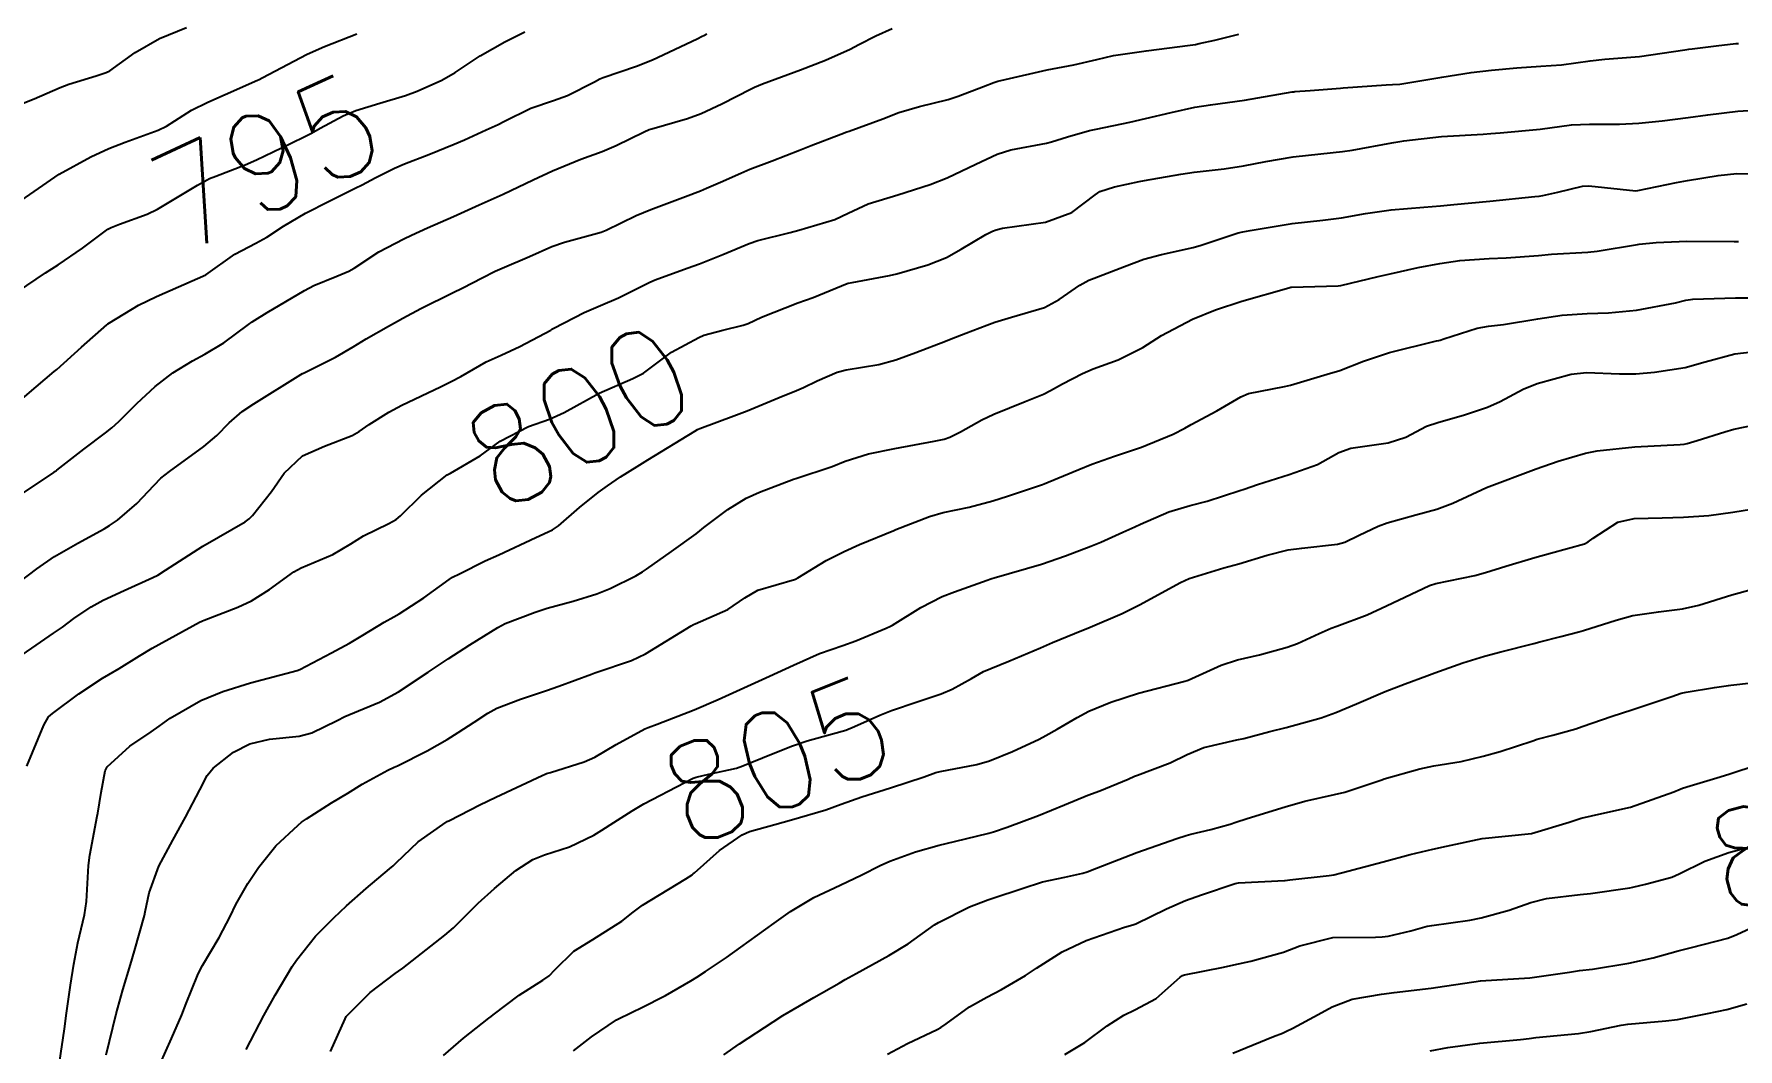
# Model space of a CAD drawing. Header units: metres. Extents: x 307586 to 320046, y 7427249 to 7434250.
# Drawn here: x 319358 to 319427.1, y 7429496.1 to 7429537.3 of the extents above; entities that cross this region are included whole.
import ezdxf
from ezdxf.enums import TextEntityAlignment as Align

# ---------------------------------------------------------------- set-up
doc = ezdxf.new("R2010")
doc.units = ezdxf.units.M
doc.header["$MEASUREMENT"] = 0
for name, color, linetype in [('Cotas', 45, 'Continuous'), ('Curvas de Nivel 1m', 11, 'Continuous'), ('Curvas de Nivel 5m', 15, 'Continuous')]:
    doc.layers.add(name, color=color, linetype=linetype)
doc.styles.add('Style-STANDARD', font='STANDARD.shx')

msp = doc.modelspace()

# ---------------------------------------------------------------- linework, layer by layer
at = {"layer": 'Curvas de Nivel 1m', "flags": 128}
for points, elevation in [([(319356.849, 7429518.218), (319358.739, 7429519.47), (319358.872, 7429519.564), (319358.895, 7429519.578), (319358.919, 7429519.6), (319360.019, 7429520.451), (319360.888, 7429521.116), (319361.149, 7429521.319), (319361.431, 7429521.575), (319362.165, 7429522.303), (319362.907, 7429522.994), (319363.62, 7429523.549), (319364.415, 7429524.043), (319364.925, 7429524.313), (319365.691, 7429524.763), (319366.688, 7429525.513), (319366.834, 7429525.622), (319366.945, 7429525.691), (319367.441, 7429525.996), (319368.957, 7429526.889), (319369.345, 7429527.09), (319370.264, 7429527.467), (319370.755, 7429527.673), (319370.968, 7429527.793), (319371.977, 7429528.451), (319372.986, 7429528.986), (319373.294, 7429529.129), (319373.947, 7429529.426), (319374.998, 7429529.891), (319376.043, 7429530.359), (319377.007, 7429530.792), (319378.234, 7429531.372), (319379.017, 7429531.736), (319380.162, 7429532.208), (319381.025, 7429532.525), (319381.6, 7429532.761), (319382.733, 7429533.323), (319382.938, 7429533.417), (319383.035, 7429533.448), (319384.479, 7429533.861), (319385.045, 7429534.069), (319385.878, 7429534.454), (319387.06, 7429535.061), (319387.202, 7429535.127), (319387.532, 7429535.263), (319389.069, 7429535.836), (319390.082, 7429536.22), (319391.077, 7429536.675), (319391.435, 7429536.861), (319392.113, 7429537.21), (319392.786, 7429537.504)], 797), ([(319357.043, 7429534.278), (319358.007, 7429534.657), (319359.056, 7429535.118), (319359.403, 7429535.252), (319360.516, 7429535.585), (319360.927, 7429535.719), (319361.065, 7429535.795), (319362.101, 7429536.542), (319363.078, 7429537.105), (319364.182, 7429537.544)], 793), ([(319356.817, 7429511.629), (319358.787, 7429512.997), (319359.144, 7429513.242), (319359.616, 7429513.592), (319360.312, 7429514.073), (319360.804, 7429514.335), (319361.655, 7429514.727), (319362.818, 7429515.253), (319363.021, 7429515.356), (319363.321, 7429515.553), (319364.833, 7429516.525), (319365.472, 7429516.888), (319366.561, 7429517.513), (319366.718, 7429517.638), (319366.847, 7429517.763), (319367.62, 7429518.74), (319368.131, 7429519.491), (319368.88, 7429520.184), (319369.771, 7429520.585), (319370.888, 7429521.014), (319371.17, 7429521.177), (319371.583, 7429521.453), (319372.385, 7429521.958), (319372.901, 7429522.24), (319374.472, 7429522.98), (319374.911, 7429523.198), (319375.293, 7429523.406), (319376.321, 7429523.997), (319376.926, 7429524.27), (319377.69, 7429524.62), (319378.942, 7429525.287), (319378.987, 7429525.315), (319379.064, 7429525.359), (319380.293, 7429526.003), (319380.952, 7429526.276), (319381.694, 7429526.594), (319382.962, 7429527.225), (319383.18, 7429527.317), (319384.474, 7429527.794), (319384.973, 7429527.976), (319385.916, 7429528.344), (319386.986, 7429528.789), (319387.343, 7429528.909), (319388.643, 7429529.245), (319388.994, 7429529.334), (319390.454, 7429529.77), (319391.001, 7429530.025), (319391.81, 7429530.407), (319393.009, 7429530.769), (319394.328, 7429531.18), (319395.016, 7429531.461), (319396.169, 7429532.011), (319397.032, 7429532.418), (319397.588, 7429532.588), (319399.039, 7429532.859), (319399.246, 7429532.911), (319399.887, 7429533.112), (319400.778, 7429533.37), (319401.046, 7429533.431), (319402.421, 7429533.715), (319403.051, 7429533.855), (319404.089, 7429534.1), (319405.056, 7429534.316), (319405.682, 7429534.419), (319407.059, 7429534.608), (319409, 7429534.939), (319409.062, 7429534.947), (319409.109, 7429534.953), (319409.73, 7429534.993), (319410.955, 7429535.09), (319411.064, 7429535.1), (319412.807, 7429535.221), (319413.066, 7429535.232), (319413.366, 7429535.255), (319415.069, 7429535.539), (319416.258, 7429535.731), (319417.072, 7429535.826), (319418.099, 7429535.92), (319419.074, 7429535.976), (319419.914, 7429536.032), (319421.076, 7429536.191), (319421.672, 7429536.259), (319423.078, 7429536.374), (319424.91, 7429536.641), (319425.081, 7429536.666), (319425.21, 7429536.68), (319426.178, 7429536.799), (319426.979, 7429536.896), (319427.085, 7429536.899)], 799), ([(319356.896, 7429521.965), (319358.806, 7429523.602), (319358.865, 7429523.649), (319358.914, 7429523.69), (319359.923, 7429524.595), (319360.942, 7429525.501), (319360.988, 7429525.534), (319361.049, 7429525.579), (319362.227, 7429526.291), (319362.954, 7429526.647), (319364.963, 7429527.53), (319366.136, 7429528.357), (319366.982, 7429528.803), (319367.433, 7429529.056), (319368.103, 7429529.493), (319368.998, 7429530.023), (319369.958, 7429530.516), (319371.009, 7429531.036), (319371.291, 7429531.176), (319371.827, 7429531.452), (319372.613, 7429531.848), (319373.019, 7429532.024), (319374.002, 7429532.404), (319375.027, 7429532.815), (319375.442, 7429532.993), (319376.33, 7429533.397), (319376.815, 7429533.614), (319377.038, 7429533.734), (319378.141, 7429534.279), (319379.051, 7429534.592), (319379.617, 7429534.792), (319380.715, 7429535.343), (319380.937, 7429535.468), (319381.065, 7429535.526), (319382.414, 7429535.982), (319383.072, 7429536.242), (319384.883, 7429537.095), (319385.082, 7429537.197), (319385.146, 7429537.226), (319385.263, 7429537.288)], 796), ([(319356.991, 7429530.197), (319359.013, 7429531.6), (319360.303, 7429532.304), (319361.024, 7429532.643), (319361.696, 7429532.903), (319363.031, 7429533.381), (319363.371, 7429533.555), (319364.386, 7429534.196), (319365.048, 7429534.521), (319365.747, 7429534.829), (319367.061, 7429535.415), (319367.125, 7429535.446), (319367.249, 7429535.507), (319369.073, 7429536.468), (319369.766, 7429536.783), (319371.081, 7429537.287)], 794), ([(319357.377, 7429515.059), (319358.109, 7429515.611), (319358.828, 7429516.108), (319359.774, 7429516.65), (319360.839, 7429517.23), (319361.06, 7429517.358), (319361.38, 7429517.575), (319362.168, 7429518.252), (319362.865, 7429519.004), (319363.14, 7429519.285), (319363.481, 7429519.551), (319364.883, 7429520.562), (319365.402, 7429521.011), (319365.902, 7429521.52), (319366.433, 7429521.98), (319366.901, 7429522.29), (319368.816, 7429523.481), (319368.875, 7429523.519), (319368.914, 7429523.542), (319370.211, 7429524.18), (319370.93, 7429524.603), (319371.457, 7429524.933), (319372.361, 7429525.446), (319372.736, 7429525.651), (319372.946, 7429525.765), (319373.675, 7429526.154), (319374.957, 7429526.79), (319375.373, 7429526.991), (319376.161, 7429527.398), (319376.692, 7429527.668), (319376.969, 7429527.792), (319378.083, 7429528.267), (319378.983, 7429528.666), (319379.493, 7429528.847), (319380.992, 7429529.253), (319381.055, 7429529.276), (319381.182, 7429529.338), (319382.401, 7429529.924), (319383.001, 7429530.172), (319384.403, 7429530.695), (319385.009, 7429530.931), (319385.262, 7429531.036), (319385.825, 7429531.282), (319386.646, 7429531.645), (319387.018, 7429531.804), (319387.915, 7429532.15), (319389.026, 7429532.575), (319389.504, 7429532.76), (319390.704, 7429533.223), (319390.941, 7429533.315), (319391.035, 7429533.348), (319392.4, 7429533.849), (319393.046, 7429534.097), (319393.889, 7429534.348), (319395.055, 7429534.628), (319395.462, 7429534.763), (319396.489, 7429535.156), (319396.898, 7429535.318), (319397.065, 7429535.369), (319397.362, 7429535.441), (319399.07, 7429535.836), (319400.152, 7429536.029), (319401.074, 7429536.249), (319401.757, 7429536.412), (319403.078, 7429536.603), (319404.857, 7429536.83), (319405.081, 7429536.866), (319405.233, 7429536.896), (319405.864, 7429537.042), (319406.836, 7429537.283)], 798), ([(319359.03, 7429495.596), (319359.231, 7429496.959), (319359.312, 7429497.593), (319359.47, 7429498.736), (319359.607, 7429499.59), (319359.774, 7429500.451), (319360.039, 7429501.586), (319360.119, 7429502.125), (319360.209, 7429503.585), (319360.258, 7429504.005), (319360.553, 7429505.582), (319360.579, 7429505.707), (319360.713, 7429506.544), (319360.878, 7429507.422), (319360.965, 7429507.578), (319361.877, 7429508.423), (319362.745, 7429509.003), (319363.074, 7429509.23), (319363.514, 7429509.549), (319364.76, 7429510.266), (319365.645, 7429510.64), (319366.768, 7429510.981), (319368.658, 7429511.482), (319368.773, 7429511.522), (319370.048, 7429512.2), (319370.784, 7429512.599), (319371.32, 7429512.922), (319372.193, 7429513.446), (319372.577, 7429513.661), (319372.798, 7429513.786), (319373.801, 7429514.432), (319374.819, 7429515.174), (319374.965, 7429515.265), (319375.24, 7429515.406), (319376.286, 7429515.938), (319376.831, 7429516.18), (319378.344, 7429516.874), (319378.84, 7429517.102), (319379.013, 7429517.186), (319379.257, 7429517.356), (319380.104, 7429518.098), (319380.863, 7429518.699), (319381.236, 7429518.968), (319381.768, 7429519.331), (319382.445, 7429519.757), (319382.88, 7429520.026), (319384.781, 7429521.181), (319384.893, 7429521.249), (319384.919, 7429521.263), (319384.985, 7429521.289), (319386.364, 7429521.81), (319386.9, 7429522.018), (319388.204, 7429522.549), (319388.909, 7429522.831), (319389.192, 7429522.955), (319389.748, 7429523.232), (319390.557, 7429523.585), (319390.92, 7429523.669), (319392.242, 7429523.888), (319392.926, 7429524.083), (319393.745, 7429524.373), (319394.938, 7429524.831), (319395.176, 7429524.931), (319395.768, 7429525.162), (319396.616, 7429525.484), (319396.948, 7429525.609), (319397.62, 7429525.811), (319398.954, 7429526.202), (319399.545, 7429526.526), (319400.384, 7429527.106), (319400.76, 7429527.308), (319400.967, 7429527.391), (319402.199, 7429527.863), (319402.979, 7429528.159), (319403.697, 7429528.354), (319404.987, 7429528.634), (319405.31, 7429528.725), (319406.242, 7429529.038), (319406.801, 7429529.225), (319406.995, 7429529.264), (319407.287, 7429529.317), (319408.999, 7429529.6), (319410.242, 7429529.746), (319411.002, 7429529.84), (319411.964, 7429530.009), (319413.005, 7429530.157), (319414.331, 7429530.265), (319415.007, 7429530.325), (319415.552, 7429530.38), (319417.009, 7429530.511), (319418.83, 7429530.702), (319419.011, 7429530.714), (319419.155, 7429530.735), (319419.761, 7429530.873), (319420.764, 7429531.115), (319421.017, 7429531.135), (319422.925, 7429530.93), (319423.014, 7429530.936), (319424.575, 7429531.261), (319425.021, 7429531.349), (319426.269, 7429531.553), (319427.025, 7429531.625), (319428.186, 7429531.612)], 801), ([(319360.918, 7429495.907), (319361.332, 7429497.569), (319361.593, 7429498.546), (319361.903, 7429499.567), (319362.074, 7429500.13), (319362.47, 7429501.562), (319362.507, 7429501.709), (319362.662, 7429502.469), (319363.05, 7429503.554), (319363.622, 7429504.613), (319364.141, 7429505.538), (319364.714, 7429506.65), (319365.019, 7429507.228), (319365.258, 7429507.525), (319366.077, 7429508.172), (319366.738, 7429508.513), (319367.538, 7429508.701), (319368.743, 7429508.825), (319369.262, 7429508.958), (319370.285, 7429509.465), (319370.594, 7429509.622), (319370.755, 7429509.689), (319372.002, 7429510.206), (319372.765, 7429510.627), (319373.972, 7429511.422), (319374.778, 7429511.954), (319375.659, 7429512.526), (319376.791, 7429513.236), (319377.1, 7429513.385), (319378.317, 7429513.851), (319378.803, 7429514.019), (319379.855, 7429514.302), (319380.812, 7429514.588), (319381.344, 7429514.806), (319382.394, 7429515.324), (319382.663, 7429515.483), (319382.826, 7429515.597), (319383.842, 7429516.314), (319384.84, 7429517.028), (319384.984, 7429517.146), (319385.154, 7429517.287), (319386.117, 7429518.015), (319386.861, 7429518.466), (319387.41, 7429518.716), (319388.776, 7429519.241), (319388.873, 7429519.273), (319390.345, 7429519.759), (319390.88, 7429519.967), (319391.82, 7429520.274), (319392.886, 7429520.478), (319394.49, 7429520.777), (319394.89, 7429520.869), (319395.114, 7429520.945), (319395.556, 7429521.163), (319396.411, 7429521.642), (319396.9, 7429521.878), (319398.176, 7429522.395), (319398.916, 7429522.689), (319399.199, 7429522.837), (319399.68, 7429523.112), (319400.502, 7429523.53), (319400.929, 7429523.715), (319401.946, 7429524.076), (319402.938, 7429524.574), (319403.706, 7429525.069), (319404.95, 7429525.731), (319405.888, 7429526.106), (319406.957, 7429526.457), (319408.862, 7429527.002), (319408.941, 7429527.023), (319408.963, 7429527.023), (319410.862, 7429527.084), (319410.965, 7429527.097), (319412.482, 7429527.453), (319412.972, 7429527.569), (319414.101, 7429527.818), (319414.979, 7429527.986), (319415.797, 7429528.106), (319416.982, 7429528.19), (319417.668, 7429528.215), (319418.984, 7429528.314), (319419.504, 7429528.356), (319420.987, 7429528.439), (319421.364, 7429528.479), (319422.992, 7429528.758), (319423.061, 7429528.77), (319423.752, 7429528.829), (319424.994, 7429528.885), (319426.912, 7429528.873), (319426.994, 7429528.87), (319427.084, 7429528.879)], 802), ([(319363.108, 7429495.545), (319363.566, 7429496.568), (319363.989, 7429497.536), (319364.162, 7429497.984), (319364.627, 7429499.129), (319364.753, 7429499.407), (319364.824, 7429499.528), (319365.506, 7429500.66), (319365.943, 7429501.517), (319366.174, 7429501.999), (319366.666, 7429502.85), (319367.098, 7429503.504), (319367.799, 7429504.38), (319368.699, 7429505.221), (319368.845, 7429505.335), (319369.041, 7429505.477), (319370.054, 7429506.122), (319370.713, 7429506.517), (319371.298, 7429506.873), (319372.343, 7429507.444), (319372.601, 7429507.565), (319372.726, 7429507.618), (319373.932, 7429508.225), (319374.742, 7429508.694), (319375.184, 7429508.968), (319375.838, 7429509.399), (319376.389, 7429509.761), (319376.759, 7429509.959), (319377.717, 7429510.33), (319378.766, 7429510.677), (319379.276, 7429510.847), (319380.595, 7429511.342), (319380.726, 7429511.388), (319380.774, 7429511.404), (319382.214, 7429511.89), (319382.781, 7429512.163), (319384.633, 7429513.292), (319384.734, 7429513.351), (319384.794, 7429513.376), (319386.117, 7429513.963), (319386.81, 7429514.436), (319387.338, 7429514.739), (319388.822, 7429515.177), (319388.868, 7429515.194), (319388.956, 7429515.239), (319390.11, 7429515.947), (319390.834, 7429516.309), (319391.463, 7429516.587), (319392.843, 7429517.165), (319392.927, 7429517.199), (319394.298, 7429517.731), (319394.854, 7429517.885), (319395.908, 7429518.109), (319396.861, 7429518.36), (319397.459, 7429518.546), (319398.871, 7429519.024), (319398.942, 7429519.049), (319399.101, 7429519.118), (319400.348, 7429519.635), (319400.88, 7429519.849), (319401.8, 7429520.175), (319402.887, 7429520.538), (319404.168, 7429521.061), (319404.64, 7429521.311), (319404.899, 7429521.462), (319405.938, 7429522.009), (319406.916, 7429522.584), (319407.231, 7429522.712), (319408.69, 7429523.003), (319408.923, 7429523.056), (319410.42, 7429523.493), (319410.93, 7429523.65), (319411.886, 7429524.018), (319412.937, 7429524.377), (319414.853, 7429524.842), (319414.942, 7429524.863), (319414.994, 7429524.878), (319415.14, 7429524.928), (319416.5, 7429525.362), (319416.948, 7429525.447), (319417.563, 7429525.515), (319418.952, 7429525.741), (319419.939, 7429525.884), (319420.954, 7429525.961), (319421.82, 7429525.986), (319422.955, 7429526.088), (319424.534, 7429526.392), (319424.96, 7429526.491), (319425.235, 7429526.532), (319426.961, 7429526.597), (319428.796, 7429526.597)], 803), ([(319366.589, 7429496.127), (319367.308, 7429497.499), (319367.775, 7429498.333), (319368.466, 7429499.483), (319368.636, 7429499.745), (319369.4, 7429500.718), (319370.152, 7429501.465), (319370.408, 7429501.709), (319370.658, 7429501.942), (319371.464, 7429502.653), (319372.406, 7429503.443), (319372.549, 7429503.567), (319372.677, 7429503.691), (319373.571, 7429504.546), (319374.702, 7429505.333), (319374.748, 7429505.364), (319374.836, 7429505.409), (319376.068, 7429506.038), (319376.713, 7429506.351), (319378.59, 7429507.231), (319378.722, 7429507.29), (319378.771, 7429507.311), (319378.929, 7429507.358), (319380.295, 7429507.778), (319380.732, 7429507.971), (319381.587, 7429508.484), (319382.75, 7429509.118), (319382.89, 7429509.179), (319383.257, 7429509.312), (319384.759, 7429509.892), (319385.733, 7429510.31), (319386.768, 7429510.786), (319387.806, 7429511.255), (319388.778, 7429511.707), (319389.834, 7429512.178), (319390.786, 7429512.504), (319391.315, 7429512.688), (319392.545, 7429513.202), (319392.715, 7429513.28), (319392.795, 7429513.327), (319393.944, 7429514.044), (319394.813, 7429514.486), (319395.304, 7429514.677), (319396.635, 7429515.152), (319396.775, 7429515.199), (319396.824, 7429515.213), (319396.911, 7429515.236), (319398.83, 7429515.798), (319399.803, 7429516.14), (319400.837, 7429516.529), (319401.243, 7429516.691), (319402.137, 7429517.087), (319402.62, 7429517.309), (319402.848, 7429517.414), (319403.997, 7429517.922), (319404.86, 7429518.181), (319405.549, 7429518.356), (319406.869, 7429518.784), (319407.054, 7429518.843), (319407.597, 7429519.019), (319408.877, 7429519.428), (319410.028, 7429519.842), (319410.886, 7429520.316), (319411.37, 7429520.493), (319412.89, 7429520.71), (319413.598, 7429520.949), (319414.447, 7429521.39), (319414.902, 7429521.544), (319415.983, 7429521.843), (319416.912, 7429522.162), (319417.422, 7429522.395), (319418.366, 7429522.888), (319418.925, 7429523.124), (319420.299, 7429523.497), (319420.93, 7429523.56), (319422.267, 7429523.509), (319422.93, 7429523.512), (319423.679, 7429523.577), (319424.933, 7429523.77), (319425.735, 7429524.002), (319426.938, 7429524.322), (319428.701, 7429524.524)], 804), ([(319374.588, 7429495.881), (319375.406, 7429496.591), (319376.428, 7429497.392), (319376.528, 7429497.467), (319376.605, 7429497.535), (319377.665, 7429498.326), (319378.626, 7429498.932), (319378.875, 7429499.112), (319379.114, 7429499.355), (319379.88, 7429500.108), (319380.645, 7429500.581), (319381.828, 7429501.328), (319382.282, 7429501.698), (319382.659, 7429501.976), (319384.422, 7429503.045), (319384.672, 7429503.2), (319384.721, 7429503.24), (319384.769, 7429503.289), (319385.777, 7429504.189), (319386.696, 7429504.825), (319387.001, 7429504.963), (319388.019, 7429505.25), (319388.705, 7429505.429), (319390.095, 7429505.84), (319390.711, 7429506.067), (319391.556, 7429506.37), (319392.718, 7429506.731), (319394.075, 7429507.18), (319394.55, 7429507.349), (319394.726, 7429507.39), (319396.212, 7429507.674), (319396.733, 7429507.822), (319397.666, 7429508.209), (319398.747, 7429508.708), (319399.015, 7429508.851), (319399.47, 7429509.113), (319400.278, 7429509.584), (319400.76, 7429509.835), (319401.65, 7429510.206), (319402.768, 7429510.563), (319404.639, 7429511.052), (319404.745, 7429511.079), (319404.774, 7429511.094), (319406.116, 7429511.704), (319406.786, 7429511.913), (319407.678, 7429512.128), (319408.794, 7429512.435), (319409.207, 7429512.586), (319410.093, 7429512.987), (319410.578, 7429513.209), (319410.806, 7429513.287), (319412.033, 7429513.745), (319412.814, 7429514.101), (319414.56, 7429514.934), (319414.824, 7429515.018), (319416.4, 7429515.341), (319416.828, 7429515.455), (319417.656, 7429515.722), (319418.835, 7429516.066), (319419.472, 7429516.238), (319420.841, 7429516.62), (319421, 7429516.7), (319421.195, 7429516.856), (319422.195, 7429517.504), (319422.855, 7429517.651), (319423.999, 7429517.68), (319424.856, 7429517.704), (319425.887, 7429517.771), (319426.86, 7429517.91), (319427.617, 7429518.024)], 806), ([(319379.87, 7429496.068), (319380.596, 7429496.641), (319381.61, 7429497.325), (319382.268, 7429497.655), (319382.61, 7429497.812), (319383.6, 7429498.318), (319384.627, 7429498.914), (319384.86, 7429499.057), (319385.216, 7429499.284), (319386.061, 7429499.854), (319386.643, 7429500.274), (319387.999, 7429501.25), (319388.658, 7429501.716), (319389.607, 7429502.288), (319390.669, 7429502.784), (319391.551, 7429503.211), (319392.301, 7429503.581), (319392.681, 7429503.752), (319393.728, 7429504.143), (319394.692, 7429504.411), (319395.307, 7429504.55), (319396.699, 7429504.894), (319396.895, 7429504.952), (319397.439, 7429505.139), (319398.708, 7429505.609), (319399.773, 7429506.048), (319400.716, 7429506.434), (319401.198, 7429506.615), (319402.346, 7429507.084), (319402.607, 7429507.199), (319402.725, 7429507.245), (319404.055, 7429507.739), (319404.738, 7429508.081), (319405.416, 7429508.37), (319406.748, 7429508.67), (319407.039, 7429508.735), (319408.096, 7429509.01), (319408.755, 7429509.18), (319410.171, 7429509.574), (319410.761, 7429509.783), (319411.605, 7429510.132), (319412.77, 7429510.633), (319413.573, 7429510.948), (319414.449, 7429511.264), (319414.78, 7429511.387), (319415.911, 7429511.794), (319416.79, 7429512.067), (319417.452, 7429512.241), (319418.798, 7429512.586), (319419.033, 7429512.644), (319419.884, 7429512.869), (319420.613, 7429513.053), (319420.805, 7429513.104), (319422.128, 7429513.529), (319422.812, 7429513.719), (319423.851, 7429513.862), (319424.815, 7429513.981), (319425.486, 7429514.133), (319426.821, 7429514.55), (319427.658, 7429514.777)], 807), ([(319385.953, 7429495.912), (319386.594, 7429496.35), (319387.963, 7429497.25), (319388.353, 7429497.497), (319388.609, 7429497.655), (319389.613, 7429498.235), (319390.627, 7429498.82), (319390.88, 7429498.965), (319391.318, 7429499.21), (319392.64, 7429499.931), (319393.424, 7429500.403), (319394.5, 7429501.172), (319394.654, 7429501.272), (319395.912, 7429501.906), (319396.663, 7429502.188), (319398.254, 7429502.712), (319398.67, 7429502.858), (319398.872, 7429502.916), (319399.786, 7429503.109), (319400.512, 7429503.274), (319400.685, 7429503.325), (319401.059, 7429503.469), (319402.693, 7429504.105), (319404.321, 7429504.675), (319404.7, 7429504.8), (319404.894, 7429504.855), (319405.695, 7429505.04), (319406.478, 7429505.259), (319406.706, 7429505.337), (319407.172, 7429505.488), (319408.713, 7429505.965), (319409.51, 7429506.197), (319410.718, 7429506.458), (319411.136, 7429506.558), (319412.35, 7429506.964), (319412.627, 7429507.059), (319412.725, 7429507.091), (319414.171, 7429507.499), (319414.733, 7429507.617), (319415.852, 7429507.803), (319416.739, 7429508.009), (319417.434, 7429508.209), (319418.749, 7429508.64), (319418.932, 7429508.697), (319419.562, 7429508.872), (319420.495, 7429509.123), (319420.756, 7429509.212), (319421.967, 7429509.642), (319422.763, 7429509.892), (319424.392, 7429510.439), (319424.77, 7429510.562), (319424.971, 7429510.608), (319426.121, 7429510.797), (319426.684, 7429510.881), (319426.774, 7429510.892), (319428.454, 7429511.088)], 808), ([(319392.59, 7429495.937), (319393.407, 7429496.37), (319394.601, 7429496.929), (319394.758, 7429497.012), (319394.977, 7429497.166), (319395.921, 7429497.849), (319396.619, 7429498.242), (319397.215, 7429498.551), (319398.182, 7429499.127), (319398.636, 7429499.426), (319399.674, 7429500.079), (319400.647, 7429500.54), (319402.203, 7429501.077), (319402.543, 7429501.184), (319402.655, 7429501.223), (319403.897, 7429501.826), (319404.67, 7429502.161), (319405.318, 7429502.399), (319406.68, 7429502.857), (319406.825, 7429502.883), (319408.683, 7429502.975), (319408.706, 7429502.976), (319408.908, 7429502.998), (319410.492, 7429503.175), (319410.685, 7429503.211), (319410.997, 7429503.288), (319412.691, 7429503.733), (319413.784, 7429504.03), (319414.696, 7429504.245), (319415.25, 7429504.372), (319416.701, 7429504.68), (319418.703, 7429504.88), (319420.231, 7429505.342), (319420.709, 7429505.499), (319421.549, 7429505.69), (319422.714, 7429505.945), (319424.473, 7429506.565), (319424.722, 7429506.683), (319424.815, 7429506.716), (319425.134, 7429506.806), (319426.348, 7429507.175), (319426.731, 7429507.299), (319427.848, 7429507.661)], 809), ([(319406.592, 7429495.979), (319408.243, 7429496.649), (319408.601, 7429496.789), (319408.745, 7429496.855), (319409.025, 7429496.996), (319410.055, 7429497.542), (319410.616, 7429497.86), (319411.423, 7429498.166), (319412.624, 7429498.365), (319413.137, 7429498.434), (319414.628, 7429498.617), (319414.905, 7429498.651), (319416.633, 7429498.91), (319418.634, 7429499.034), (319420.24, 7429499.261), (319420.638, 7429499.321), (319421.169, 7429499.382), (319422.641, 7429499.62), (319423.628, 7429499.835), (319424.646, 7429500.121), (319425.19, 7429500.263), (319426.651, 7429500.636), (319427.017, 7429500.785), (319428.123, 7429501.306)], 811), ([(319414.594, 7429496.067), (319415.31, 7429496.209), (319416.598, 7429496.379), (319418.247, 7429496.533), (319418.6, 7429496.577), (319418.87, 7429496.608), (319420.602, 7429496.771), (319421.105, 7429496.852), (319422.328, 7429497.113), (319422.608, 7429497.155), (319424.143, 7429497.281), (319424.611, 7429497.346), (319425.834, 7429497.578), (319426.617, 7429497.752), (319427.42, 7429497.979)], 812)]:
    msp.add_lwpolyline(points, dxfattribs=dict(at, elevation=elevation))
at = {"layer": 'Curvas de Nivel 5m', "flags": 128}
for points, elevation in [([(319356.952, 7429526.582), (319358.458, 7429527.608), (319358.968, 7429527.935), (319359.959, 7429528.609), (319360.99, 7429529.369), (319361.123, 7429529.446), (319361.462, 7429529.575), (319362.578, 7429529.983), (319362.999, 7429530.181), (319364.628, 7429531.154), (319365.011, 7429531.379), (319365.111, 7429531.43), (319365.362, 7429531.527), (319366.554, 7429531.978), (319367.02, 7429532.181), (319368.365, 7429532.828), (319369.03, 7429533.157), (319369.24, 7429533.269), (319369.592, 7429533.474), (319370.533, 7429533.973), (319371.044, 7429534.179), (319372.018, 7429534.481), (319373.053, 7429534.793), (319373.526, 7429534.963), (319374.524, 7429535.418), (319375.066, 7429535.73), (319376.079, 7429536.394), (319377.079, 7429536.966), (319377.895, 7429537.378)], 795), ([(319357.707, 7429507.615), (319358.399, 7429509.265), (319358.589, 7429509.602), (319358.665, 7429509.68), (319358.745, 7429509.745), (319359.808, 7429510.539), (319360.767, 7429511.171), (319361.023, 7429511.325), (319361.442, 7429511.573), (319362.265, 7429512.078), (319362.781, 7429512.387), (319364.707, 7429513.447), (319364.792, 7429513.488), (319364.819, 7429513.503), (319364.894, 7429513.529), (319366.263, 7429514.053), (319366.805, 7429514.311), (319367.543, 7429514.768), (319368.532, 7429515.484), (319368.825, 7429515.642), (319370.105, 7429516.192), (319370.835, 7429516.624), (319371.354, 7429516.939), (319372.38, 7429517.445), (319372.676, 7429517.612), (319372.848, 7429517.755), (319373.7, 7429518.588), (319374.742, 7429519.412), (319374.874, 7429519.488), (319376.086, 7429520.192), (319376.887, 7429520.785), (319378.035, 7429521.373), (319378.896, 7429521.667), (319379.491, 7429521.946), (319380.907, 7429522.721), (319382.268, 7429523.326), (319382.699, 7429523.539), (319382.919, 7429523.696), (319383.843, 7429524.393), (319384.938, 7429524.99), (319385.154, 7429525.074), (319385.922, 7429525.28), (319386.739, 7429525.478), (319386.946, 7429525.55), (319387.489, 7429525.803), (319388.954, 7429526.384), (319389.586, 7429526.604), (319390.962, 7429527.173), (319390.996, 7429527.186), (319391.157, 7429527.218), (319392.676, 7429527.494), (319392.968, 7429527.565), (319394.223, 7429527.932), (319394.979, 7429528.223), (319395.585, 7429528.563), (319396.576, 7429529.154), (319396.852, 7429529.294), (319396.995, 7429529.348), (319397.259, 7429529.41), (319398.998, 7429529.663), (319400.064, 7429530.048), (319401.01, 7429530.767), (319401.206, 7429530.903), (319401.799, 7429531.092), (319402.793, 7429531.305), (319403.017, 7429531.343), (319404.48, 7429531.599), (319405.022, 7429531.688), (319406.236, 7429531.826), (319407.027, 7429531.939), (319407.924, 7429532.122), (319409.032, 7429532.303), (319409.654, 7429532.374), (319411.036, 7429532.52), (319411.431, 7429532.582), (319413.042, 7429532.871), (319413.115, 7429532.885), (319413.527, 7429532.953), (319415.045, 7429533.125), (319416.735, 7429533.224), (319417.046, 7429533.25), (319417.426, 7429533.284), (319419.048, 7429533.434), (319420.318, 7429533.6), (319421.051, 7429533.635), (319422.271, 7429533.628), (319423.051, 7429533.674), (319423.99, 7429533.764), (319425.054, 7429533.899), (319425.842, 7429534.015), (319427.057, 7429534.157), (319428.548, 7429534.258)], 800), ([(319370.013, 7429496.042), (319370.602, 7429497.368), (319370.655, 7429497.459), (319371.621, 7429498.442), (319372.63, 7429499.21), (319372.765, 7429499.295), (319372.952, 7429499.427), (319374.646, 7429500.76), (319374.996, 7429501.06), (319375.346, 7429501.403), (319376.006, 7429502.05), (319376.665, 7429502.648), (319377.526, 7429503.377), (319378.215, 7429503.832), (319378.683, 7429504.015), (319379.696, 7429504.341), (319380.695, 7429504.81), (319381.019, 7429505.016), (319381.501, 7429505.332), (319382.237, 7429505.795), (319382.71, 7429506.077), (319384.373, 7429506.948), (319384.721, 7429507.124), (319384.842, 7429507.168), (319385.35, 7429507.284), (319386.467, 7429507.532), (319386.728, 7429507.616), (319387.895, 7429508.093), (319388.741, 7429508.431), (319389.339, 7429508.639), (319390.75, 7429509.024), (319390.899, 7429509.07), (319391.252, 7429509.215), (319392.283, 7429509.679), (319392.76, 7429509.864), (319393.797, 7429510.219), (319394.767, 7429510.538), (319395.21, 7429510.724), (319396.002, 7429511.158), (319396.489, 7429511.44), (319396.777, 7429511.571), (319397.505, 7429511.861), (319398.792, 7429512.411), (319399.285, 7429512.625), (319400.466, 7429513.103), (319400.708, 7429513.197), (319400.804, 7429513.238), (319402.1, 7429513.797), (319402.814, 7429514.152), (319404.468, 7429515.055), (319404.825, 7429515.214), (319406.223, 7429515.642), (319406.831, 7429515.811), (319407.976, 7429516.155), (319408.837, 7429516.378), (319409.385, 7429516.447), (319410.839, 7429516.604), (319411.127, 7429516.69), (319411.711, 7429516.971), (319412.48, 7429517.333), (319412.851, 7429517.47), (319414.008, 7429517.79), (319414.859, 7429518.031), (319415.515, 7429518.271), (319416.873, 7429518.91), (319418.881, 7429519.655), (319419.781, 7429519.974), (319420.887, 7429520.3), (319421.353, 7429520.39), (319422.89, 7429520.552), (319424.723, 7429520.645), (319424.891, 7429520.662), (319425.012, 7429520.689), (319425.418, 7429520.805), (319426.538, 7429521.154), (319426.9, 7429521.272), (319428.149, 7429521.527)], 805), ([(319399.782, 7429495.917), (319400.596, 7429496.405), (319401.495, 7429497.087), (319402.167, 7429497.519), (319402.613, 7429497.728), (319403.486, 7429498.195), (319404.458, 7429499.052), (319404.556, 7429499.129), (319404.634, 7429499.157), (319406.209, 7429499.463), (319406.638, 7429499.555), (319407.321, 7429499.701), (319408.644, 7429500.074), (319409.312, 7429500.328), (319410.65, 7429500.665), (319412.38, 7429500.684), (319412.65, 7429500.688), (319412.882, 7429500.716), (319413.811, 7429500.938), (319414.467, 7429501.121), (319414.656, 7429501.157), (319416.201, 7429501.373), (319416.661, 7429501.455), (319417.792, 7429501.767), (319418.671, 7429502.082), (319419.301, 7429502.246), (319420.676, 7429502.402), (319421.087, 7429502.443), (319422.681, 7429502.673), (319422.809, 7429502.701), (319423.313, 7429502.824), (319424.384, 7429503.115), (319424.687, 7429503.248), (319425.727, 7429503.765), (319426.696, 7429504.104), (319428.548, 7429504.609)], 810)]:
    msp.add_lwpolyline(points, dxfattribs=dict(at, elevation=elevation))

# ---------------------------------------------------------------- texts
at = {"layer": 'Cotas', "style": 'Style-STANDARD'}
for s, rotation, p in [('795', 24.89243, (319367.421, 7429532.136, 795)), ('800', 28.5356, (319380.089, 7429521.814, 800)), ('805', 22.249, (319388.125, 7429507.865, 805)), ('810', 15.01195, (319430.523, 7429504.769, 810))]:
    msp.add_text(s, height=4, rotation=rotation, dxfattribs=at).set_placement(p, align=Align.MIDDLE_CENTER)

doc.saveas('drawing.dxf')
